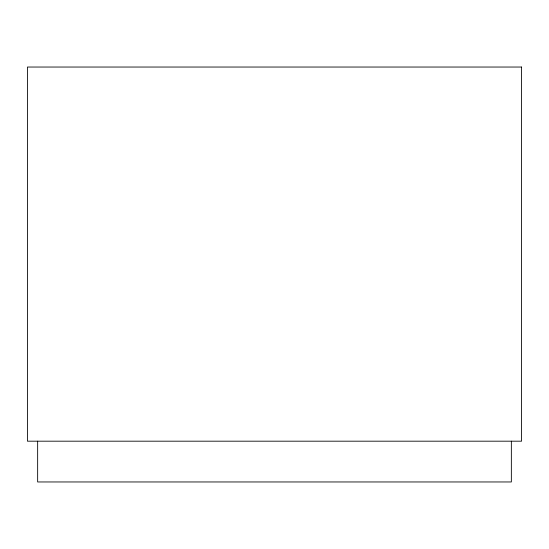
<?xml version="1.0" encoding="UTF-8"?>
<svg xmlns="http://www.w3.org/2000/svg" width="549" height="549" viewBox="0 0 549 549"><rect width="100%" height="100%" fill="white"/><g stroke="black" fill="none" stroke-linecap="round" stroke-linejoin="round"><path stroke-width="0.82" d="M511.352 441.183L511.352 481.96L37.648 481.96L37.648 441.183M521.55 67.04L27.45 67.04L27.45 441.183L521.55 441.183L521.55 67.04"/></g></svg>
